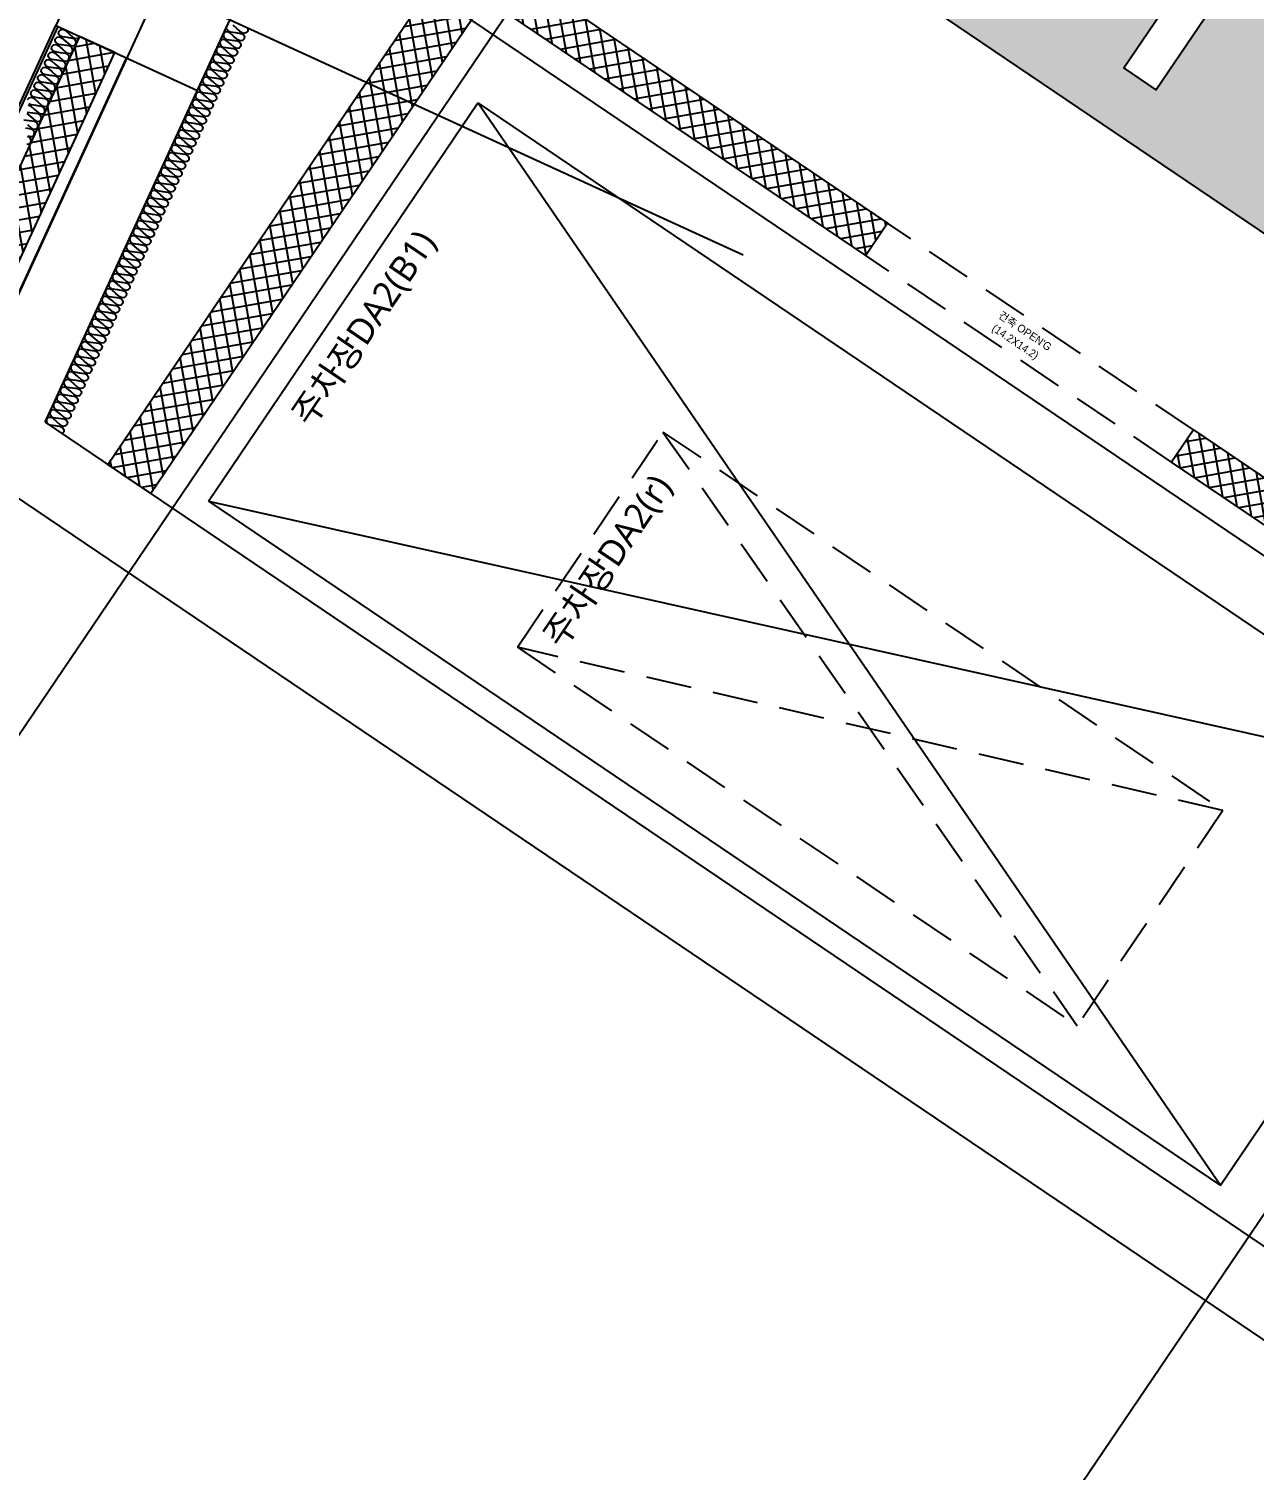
# Model space of a CAD drawing. Header units: millimetres. Extents: x -21000 to 567700, y 435000 to 850800.
# Drawn here: x 42436 to 47150, y 691645 to 697192 of the extents above; entities that cross this region are included whole.
import ezdxf
from ezdxf.xclip import XClip

# ---------------------------------------------------------------- set-up
doc = ezdxf.new("R2010")
doc.units = ezdxf.units.MM
doc.header["$LTSCALE"] = 700
doc.header["$XCLIPFRAME"] = 2
for name, pattern in [('AB_Pbase$0$AB_Pbase$0$CEN', [62, 60, -1, 0, -1]), ('AB_Pbase$0$HIDDEN1', [0.375, 0.25, -0.125]), ('AB_Pbase$0$주차장기둥$0$CEN', [62, 60, -1, 0, -1])]:
    doc.linetypes.add(name, pattern=pattern)
doc.layers.get('0').update_dxf_attribs({"color": 2})
for name, color, linetype in [('AB_Pbase$0$AB_Pbase$0$CEN', 1, 'AB_Pbase$0$AB_Pbase$0$CEN'), ('AB_Pbase$0$AB_Pbase$0$FIN', 6, 'Continuous'), ('AB_Pbase$0$da-open con', 1, 'Continuous'), ('AB_Pbase$0$da-open hid', 8, 'AB_Pbase$0$HIDDEN1'), ('AB_Pbase$0$HAT', 8, 'Continuous'), ('AB_Pbase$0$INS', 8, 'Continuous'), ('AB_Pbase$0$WAL', 3, 'Continuous'), ('AB_Pbase$0$건축open', 4, 'AB_Pbase$0$HIDDEN1'), ('AB_Pbase$0$주차-sol', 254, 'Continuous'), ('AB_Pbase$0$주차-여행', 221, 'Continuous'), ('AB_Pbase$0$주차-확장', 7, 'Continuous'), ('AB_Pbase$0$주차장기둥$0$CEN_P', 244, 'AB_Pbase$0$주차장기둥$0$CEN')]:
    doc.layers.add(name, color=color, linetype=linetype)
for name, color, linetype, plot in [('AB_Pbase$0$AB_Pbase_지붕층_구조도void$0$DEF_TEXT', 221, 'Continuous', False), ('AB_Pbase$0$AB_Pbase_지하1층_구조도void$0$DEF_TEXT', 221, 'Continuous', False), ('AB_Pbase$0$Defponts', 161, 'Continuous', False)]:
    doc.layers.add(name, color=color, linetype=linetype, plot=plot)
doc.styles.add('AB_Pbase$0$AB_Pbase_지붕층_구조도void$0$맑은 고딕', font='malgun.ttf')
doc.styles.add('AB_Pbase$0$AB_Pbase_지하1층_구조도void$0$맑은 고딕', font='malgun.ttf')
doc.styles.add('AB_Pbase$0$돋움', font='')
doc.styles.get('AB_Pbase$0$돋움').set_extended_font_data('Dotum')

# ---------------------------------------------------------------- blocks, each defined once
blk = doc.blocks.new('AB_Pbase$0$팬룸 OPEN (14.2X14.2)')
at = {"layer": 'AB_Pbase$0$WAL'}
for p, q in [((418, 573.9), (539.3, 485.6)), ((-418, -573.9), (-296.8, -662.2))]:
    blk.add_line(p, q, dxfattribs=at)
at = {"layer": 'AB_Pbase$0$건축open'}
for p, q in [((418, 573.9), (-418, -573.9)), ((539.3, 485.6), (-296.8, -662.2))]:
    blk.add_line(p, q, dxfattribs=at)
at = {"layer": 'AB_Pbase$0$Defponts', "style": 'AB_Pbase$0$돋움'}
blk.add_text("건축 OPEN'G", height=30, rotation=53.9292, dxfattribs=at).set_placement((-41.9, -164))
at = {"layer": 'AB_Pbase$0$Defponts', "color": 6, "style": 'AB_Pbase$0$돋움'}
blk.add_text('(14.2X14.2)', height=30, rotation=53.9292, dxfattribs=at).set_placement((7, -190.4))
blk = doc.blocks.new('AB_Pbase$0$AB_Pbase_지하1층_골조')
for p, q in [((42499.5, 695677.8), (65808.8, 679913.3)), ((42372.7, 695401.4), (65889.2, 679496.7))]:
    blk.add_line(p, q)
for points in [[(42499.5, 695677.8), (50967.4, 714132.1)], [(40226.8, 691444.2), (42812.5, 697079.3)]]:
    blk.add_lwpolyline(points)
blk.add_lwpolyline([(43085.2, 696954.2), (43335.4, 697499.5), (42790.1, 697749.8), (42539.8, 697204.4)], close=True)
blk = doc.blocks.new('AB_Pbase$0$주차장기둥$0$cen 1bl 지하')
at = {"layer": 'AB_Pbase$0$주차장기둥$0$CEN_P', "color": 5}
for p, q in [((10740.5, -9208.6), (21290, 109667.6)), ((15720.9, -9650.6), (26270.4, 109225.7)), ((-8742.4, 12025.9), (54343.3, 6427.5))]:
    blk.add_line(p, q, dxfattribs=at)
blk = doc.blocks.new('AB_Pbase$0$주차장기둥')
at = {"rotation": 1.99999810188403}
blk.add_blockref('AB_Pbase$0$주차장기둥$0$cen 1bl 지하', (-253925.8, 27513.9), dxfattribs=at)
blk = doc.blocks.new('AB_Pbase$0$AB_Pbase_지붕층_구조도void')
for p, q in [((-5065.5, -42239.7), (-4505.3, -41411.4)), ((-4505.3, -41411.4), (-2351.6, -42868)), ((-4505.3, -41411.4), (-2911.8, -43696.3)), ((-5065.5, -42239.7), (-2911.8, -43696.3)), ((-2351.6, -42868), (-5065.5, -42239.7)), ((-2351.6, -42868), (-2911.8, -43696.3))]:
    blk.add_line(p, q)
at = {"layer": 'AB_Pbase$0$AB_Pbase_지붕층_구조도void$0$DEF_TEXT', "style": 'AB_Pbase$0$AB_Pbase_지붕층_구조도void$0$맑은 고딕'}
blk.add_text('주차장DA2(r)', height=100, rotation=55.9286, dxfattribs=at).set_placement((-4892.7, -42250.4))
blk = doc.blocks.new('AB_Pbase$0$AB_Pbase_지하1층_구조도void', base_point=(49381.2, 737051.4))
for p, q in [((43126.8, 695374.3), (44163.2, 696906.7)), ((44163.2, 696906.7), (48056.4, 694273.6)), ((47020, 692741.2), (44163.2, 696906.7)), ((43126.8, 695374.3), (47020, 692741.2)), ((43126.8, 695374.3), (48056.4, 694273.6)), ((48056.4, 694273.6), (47020, 692741.2))]:
    blk.add_line(p, q)
at = {"layer": 'AB_Pbase$0$AB_Pbase_지하1층_구조도void$0$DEF_TEXT', "style": 'AB_Pbase$0$AB_Pbase_지하1층_구조도void$0$맑은 고딕'}
blk.add_text('주차장DA2(B1)', height=100, rotation=55.9286, dxfattribs=at).set_placement((43521.7, 695653.8))
blk = doc.blocks.new('AB_Pbase$0$AB_Pbase-C1BCB056C')
at = {"layer": 'AB_Pbase$0$주차-여행'}
h = blk.add_hatch(color=170, dxfattribs=at)
h.dxf.hatch_style = 1
edge = h.paths.add_edge_path()
edge.add_line((105, 5), (1405, 5))
edge.add_arc((1405, 105), 100, 270, 360)
edge.add_line((1505, 105), (1505, 1405))
edge.add_arc((1405, 1405), 100, 0, 90)
edge.add_line((1405, 1505), (105, 1505))
edge.add_arc((105, 1405), 100, 90, 180)
edge.add_line((5, 1405), (5, 105))
edge.add_arc((105, 105), 100, 180, 270)
h = blk.add_hatch(color=255, dxfattribs=at)
h.dxf.hatch_style = 1
h.paths.add_polyline_path([(465, 1094), (465, 1180, 0.714286), (325, 1180), (325, 1094, 0.219224), (185, 965), (355, 965), (355, 875), (435, 875), (435, 965), (605, 965, 0.219224)])
h.paths.add_polyline_path([(445, 1295, 1), (345, 1295, 1)])
h.paths.add_polyline_path([(905.1, 1187.2), (905.1, 887.2, 1), (925.1, 887.2), (925.1, 1187.2, -1), (970.1, 1187.2), (970.1, 1167.2, 1), (990.1, 1167.2), (990.1, 1187.2, 1)])
h.paths.add_polyline_path([(1322.6, 1300.9, 1), (1232.6, 1300.9, 1)])
h.paths.add_polyline_path([(1325.6, 1192.9, 0.878579), (1251.9, 1222.4), (1177.5, 1089.5), (1093.8, 1086, 0.258599), (1085.6, 1080.9), (994.4, 920.3, 0.979199), (1040.8, 892.7), (1120.3, 1020), (1257.8, 1020, 0.342105), (1286.8, 1042.5)])
h.paths.add_polyline_path([(1288, 1000), (1138, 1000, 1), (1138, 975), (1288, 975, 1)], flags=17)
h.paths.add_polyline_path([(437, 598.2, 1), (527, 598.2, 1)])
h.paths.add_polyline_path([(528.2, 485.9, 0.88788), (453, 517.1), (433.5, 482.4, 0.415611), (332.4, 465.6), (258.8, 342.8, 0.192889), (257.6, 335.5, 0.480795), (267.3, 323.3), (284.9, 323.3), (284.9, 186.2, 1), (339.9, 186.2), (339.9, 323.3), (459.6, 323.3, 0.335846), (488.5, 345.2)])
h.paths.add_polyline_path([(516.3, 296.8), (366.3, 296.8, 1), (366.3, 271.8), (516.3, 271.8, 1)], flags=17)
h.paths.add_polyline_path([(1053.5, 528.8, 1), (1002.1, 528.8, 1)])
h.paths.add_polyline_path([(1070.5, 479.7, 1.194973), (1032.4, 437.3)])
h.paths.add_polyline_path([(1195.9, 466.3, 0.70337), (1123.2, 515.9), (1026.9, 408.8, 1), (1064.1, 375.4), (1111.2, 427.7, -1), (1122.3, 417.7), (1062.6, 351.2, 0.482877), (1063.9, 343.5), (1072.6, 338.7, -0.332101), (1075.1, 333.2), (1040.3, 174.1), (1230.7, 174.1), (1185.4, 381.3, -0.096684), (1184.9, 402.4)])
h.paths.add_polyline_path([(1193.6, 582.2, 1), (1103.6, 582.2, 1)])
at = {"layer": 'AB_Pbase$0$주차-여행', "color": 255}
for p, q in [((1177.5, 1089.5), (1251.9, 1222.4)), ((325, 1180), (325, 1094)), ((465, 1180), (465, 1094)), ((905.1, 887.2), (905.1, 1187.2)), ((925.1, 887.2), (925.1, 1187.2)), ((970.1, 1167.2), (970.1, 1187.2)), ((990.1, 1167.2), (990.1, 1187.2)), ((1286.8, 1042.5), (1325.6, 1192.9)), ((994.4, 920.3), (1085.6, 1080.9)), ((1093.8, 1086), (1177.5, 1089.5)), ((1040.8, 892.7), (1120.3, 1020)), ((1120.3, 1020), (1257.8, 1020)), ((1138, 1000), (1288, 1000)), ((355, 965), (185, 965)), ((355, 965), (355, 875)), ((605, 965), (435, 965)), ((435, 965), (435, 875)), ((1138, 975), (1288, 975)), ((435, 875), (355, 875)), ((433.5, 482.4), (453, 517.1)), ((1123.2, 515.9), (1026.9, 408.8)), ((258.8, 342.8), (332.4, 465.6)), ((528.2, 485.9), (488.5, 345.2)), ((1070.5, 479.7), (1032.4, 437.3)), ((1184.9, 402.4), (1195.9, 466.3)), ((1122.3, 417.7), (1062.6, 351.2)), ((1111.2, 427.7), (1064.1, 375.4)), ((257.3, 333.3), (257.3, 337.7)), ((1075.1, 333.2), (1040.3, 174.1)), ((1072.6, 338.7), (1063.9, 343.5)), ((1185.4, 381.3), (1230.7, 174.1)), ((267.3, 323.3), (284.9, 323.3)), ((284.9, 323.3), (284.9, 186.2)), ((339.9, 323.3), (459.6, 323.3)), ((339.9, 323.3), (339.9, 186.2)), ((366.3, 296.8), (516.3, 296.8)), ((366.3, 271.8), (516.3, 271.8)), ((1230.7, 174.1), (1040.3, 174.1))]:
    blk.add_line(p, q, dxfattribs=at)
at = {"layer": 'AB_Pbase$0$주차-여행', "color": 255, "const_width": 10}
for points in [[(105, 5), (1405, 5, 0.414214), (1505, 105), (1505, 1405, 0.414214), (1405, 1505), (105, 1505, 0.414214), (5, 1405), (5, 105, 0.414214)], [(145, 805), (645, 805, 0.414214), (695, 855), (695, 1355, 0.414214), (645, 1405), (145, 1405, 0.414214), (95, 1355), (95, 855, 0.414214)], [(865, 805), (1365, 805, 0.414214), (1415, 855), (1415, 1355, 0.414214), (1365, 1405), (865, 1405, 0.414214), (815, 1355), (815, 855, 0.414214)], [(145, 105), (645, 105, 0.414214), (695, 155), (695, 655, 0.414214), (645, 705), (145, 705, 0.414214), (95, 655), (95, 155, 0.414214)], [(865, 105), (1365, 105, 0.414214), (1415, 155), (1415, 655, 0.414214), (1365, 705), (865, 705, 0.414214), (815, 655), (815, 155, 0.414214)]]:
    blk.add_lwpolyline(points, format="xyb", close=True, dxfattribs=at)
at = {"layer": 'AB_Pbase$0$주차-여행', "color": 255}
for centre, radius in [((395, 1295), 50), ((1277.6, 1300.9), 45), ((482, 598.2), 45), ((1148.6, 582.2), 45), ((1027.8, 528.8), 25.7)]:
    blk.add_circle(centre, radius, dxfattribs=at)
for centre, radius, start, end in [((395, 1156), 74, 18.9246, 161.0754), ((947.6, 1187.2), 42.5, 0, 180), ((1286.8, 1202.8), 40, 345.5444, 150.7519), ((947.6, 1187.2), 22.5, 0, 180), ((980.1, 1167.2), 10, 180, 0), ((395, 877.5), 227.5, 107.9202, 157.3801), ((395, 877.5), 227.5, 22.6199, 72.0798), ((1094.3, 1076), 10, 92.4323, 150.4282), ((1138, 987.5), 12.5, 90, 270), ((1257.8, 1050), 30, 270, 345.5444), ((1288, 987.5), 12.5, 270, 90), ((1017.9, 907), 27, 150.4282, 328.0196), ((915.1, 887.2), 10, 180, 0), ((488.7, 497), 41, 344.2578, 150.6627), ((1150.7, 478.1), 46.8, 345.409, 125.8947), ((391.3, 423.7), 72.3, 54.3449, 144.618), ((1047.6, 461.9), 29, 37.898, 238.2024), ((1045.5, 392.1), 25, 138.0502, 318.0502), ((1116.7, 422.7), 7.5, 318.0502, 138.0502), ((1239.1, 393), 55, 170.2464, 192.336), ((267.3, 337.7), 10, 149.0416, 180), ((267.3, 333.3), 10, 180, 270), ((459.6, 353.3), 30, 270, 344.2578), ((1066.3, 347.9), 5, 138.0502, 241.1496), ((1070.2, 334.3), 5, 347.664, 61.1496), ((366.3, 284.3), 12.5, 90, 270), ((516.3, 284.3), 12.5, 270, 90), ((312.4, 186.2), 27.5, 180, 0)]:
    blk.add_arc(centre, radius, start, end, dxfattribs=at)
blk = doc.blocks.new('AB_Pbase$0$AB_Pbase-여행주차_')
at = {"layer": 'AB_Pbase$0$주차-sol'}
h = blk.add_hatch(color=252, dxfattribs=at)
h.paths.add_polyline_path([(54378012.4, -70102333.7), (54378012.4, -70097233.7), (54375512.4, -70097233.7), (54375512.4, -70102333.7)])
h.paths.add_polyline_path([(54377037.4, -70098358.7), (54377037.4, -70098508.7), (54377787.4, -70098508.7), (54377787.4, -70098358.7)], flags=16)
h.paths.add_polyline_path([(54376487.4, -70098358.7), (54376487.4, -70098508.7), (54375737.4, -70098508.7), (54375737.4, -70098358.7)], flags=16)
at = {"layer": 'AB_Pbase$0$주차-여행', "const_width": 50}
blk.add_lwpolyline([(54378012.4, -70102333.7), (54378012.4, -70097233.7), (54375512.4, -70097233.7), (54375512.4, -70102333.7)], close=True, dxfattribs=at)
at = {"layer": 'AB_Pbase$0$주차-여행', "color": 5, "ltscale": 600}
for points in [[(54376487.4, -70098358.7), (54376487.4, -70098508.7), (54375737.4, -70098508.7), (54375737.4, -70098358.7)], [(54377037.4, -70098358.7), (54377037.4, -70098508.7), (54377787.4, -70098508.7), (54377787.4, -70098358.7)]]:
    blk.add_lwpolyline(points, close=True, dxfattribs=at)
at = {"layer": 'AB_Pbase$0$주차-여행', "xscale": 1.000000000002362, "yscale": 1.000000000002362, "zscale": 1.000000000002362}
blk.add_blockref('AB_Pbase$0$AB_Pbase-C1BCB056C', (54376007.4, -70101138.7), dxfattribs=at)
blk = doc.blocks.new('AB_Pbase$0$주차확장')
at = {"layer": 'AB_Pbase$0$주차-sol'}
h = blk.add_hatch(color=252, dxfattribs=at)
h.paths.add_polyline_path([(1525, -3825), (2275, -3825), (2275, -3975), (1525, -3975)], flags=16)
edge = h.paths.add_edge_path()
edge.add_line((0, -5100), (2500, -5100))
edge.add_line((2500, -5100), (2500, 0))
edge.add_line((2500, 0), (0, 0))
edge.add_line((0, 0), (0, -5100))
h.paths.add_polyline_path([(225, -3975), (225, -3825), (975, -3825), (975, -3975)])
at = {"layer": 'AB_Pbase$0$주차-확장'}
blk.add_lwpolyline([(0, 0), (0, -5100), (2500, -5100), (2500, 0)], close=True, dxfattribs=at)
at = {"layer": 'AB_Pbase$0$주차-확장', "ltscale": 600}
for points in [[(975, -3975), (975, -3825), (225, -3825), (225, -3975)], [(1525, -3975), (1525, -3825), (2275, -3825), (2275, -3975)]]:
    blk.add_lwpolyline(points, close=True, dxfattribs=at)
blk = doc.blocks.new('AB_Pbase$0$pppaaa_1_1')
at = {"layer": 'AB_Pbase$0$주차-여행', "rotation": 55.92862970561769}
blk.add_blockref('AB_Pbase$0$AB_Pbase-여행주차_', (-88479907.1, -5071642.7), dxfattribs=at)
at = {"layer": 'AB_Pbase$0$주차-확장', "extrusion": (0, 0, -1), "xscale": -1, "zscale": -1, "rotation": 124.071370294771}
blk.add_blockref('AB_Pbase$0$주차확장', (-51216.1, 696698.6), dxfattribs=at)
blk = doc.blocks.new('AB_Pbase')
at = {"layer": 'AB_Pbase$0$HAT'}
h = blk.add_hatch(dxfattribs=at)
h.set_pattern_fill('NET', color=256, scale=15, angle=100)
h.paths.add_polyline_path([(36540.9, 707988.9), (36677.2, 707926.4), (39221.2, 713470.6), (39084.9, 713533.1)], flags=17)
h.paths.add_polyline_path([(36427, 707381), (36290.6, 707443.6), (33746.7, 701899.4), (33883, 701836.8)], flags=17)
edge = h.paths.add_edge_path()
edge.add_line((44631.6, 725621.3), (44767.9, 725558.7))
edge.add_line((44767.9, 725558.7), (42265.6, 720105.4))
edge.add_line((42265.6, 720105.4), (42129.3, 720168))
edge.add_line((42129.3, 720168), (44631.6, 725621.3))
edge.add_line((41879.1, 719622.6), (39335.1, 714078.4))
edge.add_line((39335.1, 714078.4), (39471.4, 714015.9))
edge.add_line((39471.4, 714015.9), (42015.4, 719560.1))
edge.add_line((33632.8, 701291.5), (31047.1, 695656.4))
edge.add_line((31047.1, 695656.4), (33496.4, 701354.1))
edge.add_line((33496.4, 701354.1), (30910.7, 695719))
h = blk.add_hatch(dxfattribs=at)
h.set_pattern_fill('NET', color=256, scale=15, angle=100)
h.paths.add_polyline_path([(45655.7, 696319.9), (45739.7, 696444.1), (44277.7, 697432.9), (48423.4, 703562.6), (48257.7, 703674.7), (42739.5, 695515.5), (42905.1, 695403.5), (44193.7, 697308.7)])
h.paths.add_polyline_path([(46916, 695648.6), (46831.9, 695524.3), (48128.3, 694647.6), (48212.3, 694771.8)])
h = blk.add_hatch(dxfattribs=at)
h.set_pattern_fill('NET', color=256, scale=15, angle=100)
h.paths.add_polyline_path([(42767.1, 697100.2), (42630.7, 697162.7), (40045, 691527.7), (40181.4, 691465.1)])
at = {"layer": 'AB_Pbase$0$AB_Pbase$0$CEN'}
for p, q in [((51844, 716762.1), (39664.5, 690218.7)), ((31365.9, 702661.7), (45183.4, 696321.5))]:
    blk.add_line(p, q, dxfattribs=at)
at = {"layer": 'AB_Pbase$0$AB_Pbase$0$FIN'}
for points in [[(46517.9, 729156.7), (31166.4, 695700.7), (40000.8, 691647), (42548.9, 697200.3)], [(46527, 729152.6), (31179.7, 695705.6), (39995.9, 691660.2), (42539.8, 697204.4)]]:
    blk.add_lwpolyline(points, dxfattribs=at)
at = {"layer": 'AB_Pbase$0$INS'}
for points in [[(43278.8, 697191.9), (43278, 697182.6), (43271.4, 697175.9), (43261.8, 697174.2), (43253.8, 697177.9), (43238.1, 697191.7), (43222.5, 697205.5)], [(43197.8, 697192.1), (43202.8, 697183.7), (43210.8, 697180), (43231.5, 697177.1), (43252.1, 697174.2), (43260.1, 697170.6), (43265.4, 697162.9), (43264.6, 697153.5), (43258.1, 697146.9), (43248.5, 697145.1), (43240.5, 697148.8), (43224.8, 697162.6), (43209.1, 697176.4), (43201.1, 697180), (43191.8, 697179), (43185.3, 697172.3), (43184.5, 697163), (43189.4, 697154.6), (43197.4, 697150.9), (43218.1, 697148), (43238.8, 697145.1), (43246.8, 697141.5), (43252.1, 697133.8), (43251.3, 697124.4), (43244.7, 697117.8), (43235.1, 697116), (43227.1, 697119.7), (43211.4, 697133.5), (43195.8, 697147.3), (43187.8, 697151), (43178.5, 697149.9), (43171.9, 697143.3), (43171.2, 697133.9), (43176.1, 697125.5), (43184.1, 697121.8), (43204.8, 697118.9), (43225.4, 697116.1), (43233.4, 697112.4), (43238.7, 697104.7), (43238, 697095.4), (43231.4, 697088.7), (43221.8, 697086.9), (43213.8, 697090.6), (43198.1, 697104.4), (43182.4, 697118.2), (43174.4, 697121.9), (43165.1, 697120.8), (43158.6, 697114.2), (43157.8, 697104.8), (43162.7, 697096.4), (43170.7, 697092.8), (43191.4, 697089.9), (43212.1, 697087), (43220.1, 697083.3), (43225.4, 697075.6), (43224.6, 697066.3), (43218, 697059.6), (43208.4, 697057.9), (43200.4, 697061.5), (43184.7, 697075.3), (43169.1, 697089.1), (43161.1, 697092.8), (43151.8, 697091.8), (43145.2, 697085.1), (43144.5, 697075.8), (43149.4, 697067.3), (43157.4, 697063.7), (43178.1, 697060.8), (43198.8, 697057.9), (43206.8, 697054.2), (43212, 697046.5), (43211.3, 697037.2), (43204.7, 697030.5), (43195.1, 697028.8), (43187.1, 697032.4), (43171.4, 697046.2), (43155.7, 697060), (43147.7, 697063.7), (43138.5, 697062.7), (43131.9, 697056), (43131.1, 697046.7), (43136.1, 697038.3), (43144.1, 697034.6), (43164.7, 697031.7), (43185.4, 697028.8), (43193.4, 697025.1), (43198.7, 697017.4), (43197.9, 697008.1), (43191.3, 697001.4), (43181.7, 696999.7), (43173.7, 697003.4), (43158.1, 697017.2), (43142.4, 697030.9), (43134.4, 697034.6), (43125.1, 697033.6), (43118.5, 697026.9), (43117.8, 697017.6), (43122.7, 697009.2), (43130.7, 697005.5), (43151.4, 697002.6), (43172.1, 696999.7), (43180.1, 696996.1), (43185.3, 696988.4), (43184.6, 696979), (43178, 696972.4), (43168.4, 696970.6), (43160.4, 696974.3), (43144.7, 696988.1), (43129, 697001.9), (43121, 697005.5), (43111.8, 697004.5), (43105.2, 696997.8), (43104.4, 696988.5), (43109.4, 696980.1), (43117.4, 696976.4), (43138, 696973.5), (43158.7, 696970.6), (43166.7, 696967), (43172, 696959.3), (43171.2, 696949.9), (43164.6, 696943.3), (43155, 696941.5), (43147, 696945.2), (43131.4, 696959), (43115.7, 696972.8), (43107.7, 696976.4), (43098.4, 696975.4), (43091.8, 696968.8), (43091.1, 696959.4), (43096, 696951), (43104, 696947.3), (43124.7, 696944.4), (43145.4, 696941.6), (43153.4, 696937.9), (43158.6, 696930.2), (43157.9, 696920.9), (43151.3, 696914.2), (43141.7, 696912.4), (43133.7, 696916.1), (43118, 696929.9), (43102.3, 696943.7), (43094.3, 696947.4), (43085.1, 696946.3), (43078.5, 696939.7), (43077.7, 696930.3), (43082.7, 696921.9), (43090.7, 696918.2), (43111.3, 696915.4), (43132, 696912.5), (43140, 696908.8), (43145.3, 696901.1), (43144.5, 696891.8), (43138, 696885.1), (43128.3, 696883.4), (43120.4, 696887), (43104.7, 696900.8), (43089, 696914.6), (43081, 696918.3), (43071.7, 696917.3), (43065.2, 696910.6), (43064.4, 696901.3), (43069.3, 696892.8), (43077.3, 696889.2), (43098, 696886.3), (43118.7, 696883.4), (43126.7, 696879.7), (43132, 696872), (43131.2, 696862.7), (43124.6, 696856), (43115, 696854.3), (43107, 696857.9), (43091.3, 696871.7), (43075.7, 696885.5), (43067.7, 696889.2), (43058.4, 696888.2), (43051.8, 696881.5), (43051, 696872.2), (43056, 696863.7), (43064, 696860.1), (43084.7, 696857.2), (43105.3, 696854.3), (43113.3, 696850.6), (43118.6, 696842.9), (43117.8, 696833.6), (43111.3, 696826.9), (43101.7, 696825.2), (43093.7, 696828.9), (43078, 696842.6), (43062.3, 696856.4), (43054.3, 696860.1), (43045, 696859.1), (43038.5, 696852.4), (43037.7, 696843.1), (43042.6, 696834.7), (43050.6, 696831), (43071.3, 696828.1), (43092, 696825.2), (43100, 696821.5), (43105.3, 696813.8), (43104.5, 696804.5), (43097.9, 696797.9), (43088.3, 696796.1), (43080.3, 696799.8), (43064.6, 696813.6), (43049, 696827.4), (43041, 696831), (43031.7, 696830), (43025.1, 696823.3), (43024.4, 696814), (43029.3, 696805.6), (43037.3, 696801.9), (43058, 696799), (43078.6, 696796.1), (43086.6, 696792.5), (43091.9, 696784.8), (43091.2, 696775.4), (43084.6, 696768.8), (43075, 696767), (43067, 696770.7), (43051.3, 696784.5), (43035.6, 696798.3), (43027.6, 696801.9), (43018.3, 696800.9), (43011.8, 696794.3), (43011, 696784.9), (43015.9, 696776.5), (43023.9, 696772.8), (43044.6, 696769.9), (43065.3, 696767), (43073.3, 696763.4), (43078.6, 696755.7), (43077.8, 696746.3), (43071.2, 696739.7), (43061.6, 696737.9), (43053.6, 696741.6), (43037.9, 696755.4), (43022.3, 696769.2), (43014.3, 696772.9), (43005, 696771.8), (42998.4, 696765.2), (42997.7, 696755.8), (43002.6, 696747.4), (43010.6, 696743.7), (43031.3, 696740.9), (43052, 696738), (43060, 696734.3), (43065.2, 696726.6), (43064.5, 696717.3), (43057.9, 696710.6), (43048.3, 696708.8), (43040.3, 696712.5), (43024.6, 696726.3), (43008.9, 696740.1), (43000.9, 696743.8), (42991.7, 696742.7), (42985.1, 696736.1), (42984.3, 696726.8), (42989.3, 696718.3), (42997.3, 696714.7), (43017.9, 696711.8), (43038.6, 696708.9), (43046.6, 696705.2), (43051.9, 696697.5), (43051.1, 696688.2), (43044.5, 696681.5), (43034.9, 696679.8), (43026.9, 696683.4), (43011.3, 696697.2), (42995.6, 696711), (42987.6, 696714.7), (42978.3, 696713.7), (42971.7, 696707), (42971, 696697.7), (42975.9, 696689.2), (42983.9, 696685.6), (43004.6, 696682.7), (43025.3, 696679.8), (43033.3, 696676.1), (43038.5, 696668.4), (43037.8, 696659.1), (43031.2, 696652.4), (43021.6, 696650.7), (43013.6, 696654.3), (42997.9, 696668.1), (42982.2, 696681.9), (42974.2, 696685.6), (42965, 696684.6), (42958.4, 696677.9), (42957.6, 696668.6), (42962.6, 696660.2), (42970.6, 696656.5), (42991.2, 696653.6), (43011.9, 696650.7), (43019.9, 696647), (43025.2, 696639.3), (43024.4, 696630), (43017.8, 696623.3), (43008.2, 696621.6), (43000.2, 696625.3), (42984.6, 696639.1), (42968.9, 696652.9), (42960.9, 696656.5), (42951.6, 696655.5), (42945, 696648.8), (42944.3, 696639.5), (42949.2, 696631.1), (42957.2, 696627.4), (42977.9, 696624.5), (42998.6, 696621.6), (43006.6, 696618), (43011.8, 696610.3), (43011.1, 696600.9), (43004.5, 696594.3), (42994.9, 696592.5), (42986.9, 696596.2), (42971.2, 696610), (42955.5, 696623.8), (42947.5, 696627.4), (42938.3, 696626.4), (42931.7, 696619.7), (42930.9, 696610.4), (42935.9, 696602), (42943.9, 696598.3), (42964.5, 696595.4), (42985.2, 696592.5), (42993.2, 696588.9), (42998.5, 696581.2), (42997.7, 696571.8), (42991.2, 696565.2), (42981.5, 696563.4), (42973.6, 696567.1), (42957.9, 696580.9), (42942.2, 696594.7), (42934.2, 696598.4), (42924.9, 696597.3), (42918.4, 696590.7), (42917.6, 696581.3), (42922.5, 696572.9), (42930.5, 696569.2), (42951.2, 696566.3), (42971.9, 696563.5), (42979.9, 696559.8), (42985.2, 696552.1), (42984.4, 696542.8), (42977.8, 696536.1), (42968.2, 696534.3), (42960.2, 696538), (42944.5, 696551.8), (42928.9, 696565.6), (42920.9, 696569.3), (42911.6, 696568.2), (42905, 696561.6), (42904.2, 696552.2), (42909.2, 696543.8), (42917.2, 696540.1), (42937.9, 696537.3), (42958.5, 696534.4), (42966.5, 696530.7), (42971.8, 696523), (42971, 696513.7), (42964.5, 696507), (42954.9, 696505.3), (42946.9, 696508.9), (42931.2, 696522.7), (42915.5, 696536.5), (42907.5, 696540.2), (42898.2, 696539.2), (42891.7, 696532.5), (42890.9, 696523.2), (42895.8, 696514.7), (42903.8, 696511.1), (42924.5, 696508.2), (42945.2, 696505.3), (42953.2, 696501.6), (42958.5, 696493.9), (42957.7, 696484.6), (42951.1, 696477.9), (42941.5, 696476.2), (42933.5, 696479.8), (42917.8, 696493.6), (42902.2, 696507.4), (42894.2, 696511.1), (42884.9, 696510.1), (42878.3, 696503.4), (42877.6, 696494.1), (42882.5, 696485.7), (42890.5, 696482), (42911.2, 696479.1), (42931.8, 696476.2), (42939.8, 696472.5), (42945.1, 696464.8), (42944.4, 696455.5), (42937.8, 696448.8), (42928.2, 696447.1), (42920.2, 696450.8), (42904.5, 696464.6), (42888.8, 696478.3), (42880.8, 696482), (42871.5, 696481), (42865, 696474.3), (42864.2, 696465), (42869.1, 696456.6), (42877.1, 696452.9), (42897.8, 696450), (42918.5, 696447.1), (42926.5, 696443.5), (42931.8, 696435.8), (42931, 696426.4), (42924.4, 696419.8), (42914.8, 696418), (42906.8, 696421.7), (42891.1, 696435.5), (42875.5, 696449.3), (42867.5, 696452.9), (42858.2, 696451.9), (42851.6, 696445.2), (42850.9, 696435.9), (42855.8, 696427.5), (42863.8, 696423.8), (42884.5, 696420.9), (42905.2, 696418), (42913.2, 696414.4), (42918.4, 696406.7), (42917.7, 696397.3), (42911.1, 696390.7), (42901.5, 696388.9), (42893.5, 696392.6), (42877.8, 696406.4), (42862.1, 696420.2), (42854.1, 696423.8), (42844.9, 696422.8), (42838.3, 696416.2), (42837.5, 696406.8), (42842.5, 696398.4), (42850.4, 696394.7), (42871.1, 696391.8), (42891.8, 696389), (42899.8, 696385.3), (42905.1, 696377.6), (42904.3, 696368.3), (42897.7, 696361.6), (42888.1, 696359.8), (42880.1, 696363.5), (42864.5, 696377.3), (42848.8, 696391.1), (42840.8, 696394.8), (42831.5, 696393.7), (42824.9, 696387.1), (42824.2, 696377.7), (42829.1, 696369.3), (42837.1, 696365.6), (42857.8, 696362.8), (42878.5, 696359.9), (42886.5, 696356.2), (42891.7, 696348.5), (42891, 696339.2), (42884.4, 696332.5), (42874.8, 696330.7), (42866.8, 696334.4), (42851.1, 696348.2), (42835.4, 696362), (42827.4, 696365.7), (42818.2, 696364.7), (42811.6, 696358), (42810.8, 696348.7), (42815.8, 696340.2), (42823.8, 696336.6), (42844.4, 696333.7), (42865.1, 696330.8), (42873.1, 696327.1), (42878.4, 696319.4), (42877.6, 696310.1), (42871, 696303.4), (42861.4, 696301.7), (42853.4, 696305.3), (42837.8, 696319.1), (42822.1, 696332.9), (42814.1, 696336.6), (42804.8, 696335.6), (42798.2, 696328.9), (42797.5, 696319.6), (42802.4, 696311.1), (42810.4, 696307.5), (42831.1, 696304.6), (42851.8, 696301.7), (42859.8, 696298), (42865, 696290.3), (42864.3, 696281), (42857.7, 696274.3), (42848.1, 696272.6), (42840.1, 696276.3), (42824.4, 696290), (42808.7, 696303.8), (42800.7, 696307.5), (42791.5, 696306.5), (42784.9, 696299.8), (42784.1, 696290.5), (42789.1, 696282.1), (42797.1, 696278.4), (42817.7, 696275.5), (42838.4, 696272.6), (42846.4, 696268.9), (42851.7, 696261.2), (42850.9, 696251.9), (42844.4, 696245.2), (42834.7, 696243.5), (42826.8, 696247.2), (42811.1, 696261), (42795.4, 696274.8), (42787.4, 696278.4), (42778.1, 696277.4), (42771.5, 696270.7), (42770.8, 696261.4), (42775.7, 696253), (42783.7, 696249.3), (42804.4, 696246.4), (42825.1, 696243.5), (42833.1, 696239.9), (42838.3, 696232.2), (42837.6, 696222.8), (42831, 696216.2), (42821.4, 696214.4), (42813.4, 696218.1), (42797.7, 696231.9), (42782.1, 696245.7), (42774.1, 696249.3), (42764.8, 696248.3), (42758.2, 696241.7), (42757.4, 696232.3), (42762.4, 696223.9), (42770.4, 696220.2), (42791.1, 696217.3), (42811.7, 696214.4), (42819.7, 696210.8), (42825, 696203.1), (42824.2, 696193.7), (42817.7, 696187.1), (42808.1, 696185.3), (42800.1, 696189), (42784.4, 696202.8), (42768.7, 696216.6), (42760.7, 696220.3), (42751.4, 696219.2), (42744.9, 696212.6), (42744.1, 696203.2), (42749, 696194.8), (42757, 696191.1), (42777.7, 696188.2), (42798.4, 696185.4), (42806.4, 696181.7), (42811.7, 696174), (42810.9, 696164.7), (42804.3, 696158), (42794.7, 696156.2), (42786.7, 696159.9), (42771, 696173.7), (42755.4, 696187.5), (42747.4, 696191.2), (42738.1, 696190.1), (42731.5, 696183.5), (42730.8, 696174.1), (42735.7, 696165.7), (42743.7, 696162.1), (42764.4, 696159.2), (42785, 696156.3), (42793, 696152.6), (42798.3, 696144.9), (42797.6, 696135.6), (42791, 696128.9), (42781.4, 696127.2), (42773.4, 696130.8), (42757.7, 696144.6), (42742, 696158.4), (42734, 696162.1), (42724.7, 696161.1), (42718.2, 696154.4), (42717.4, 696145.1), (42722.3, 696136.6), (42730.3, 696133), (42751, 696130.1), (42771.7, 696127.2), (42779.7, 696123.5), (42785, 696115.8), (42784.2, 696106.5), (42777.6, 696099.8), (42768, 696098.1), (42760, 696101.7), (42744.3, 696115.5), (42728.7, 696129.3), (42720.7, 696133), (42711.4, 696132), (42704.8, 696125.3), (42704.1, 696116), (42709, 696107.6), (42717, 696103.9), (42737.7, 696101), (42758.4, 696098.1), (42766.4, 696094.4), (42771.6, 696086.7), (42770.9, 696077.4), (42764.3, 696070.7), (42754.7, 696069), (42746.7, 696072.7), (42731, 696086.5), (42715.3, 696100.2), (42707.3, 696103.9), (42698.1, 696102.9), (42691.5, 696096.2), (42690.7, 696086.9), (42695.7, 696078.5), (42703.6, 696074.8), (42724.3, 696071.9), (42745, 696069), (42753, 696065.4), (42758.3, 696057.7), (42757.5, 696048.3), (42750.9, 696041.7), (42741.3, 696039.9), (42733.3, 696043.6), (42717.7, 696057.4), (42702, 696071.2), (42694, 696074.8), (42684.7, 696073.8), (42678.1, 696067.1), (42677.4, 696057.8), (42682.3, 696049.4), (42690.3, 696045.7), (42711, 696042.8), (42731.7, 696039.9), (42739.7, 696036.3), (42744.9, 696028.6), (42744.2, 696019.2), (42737.6, 696012.6), (42728, 696010.8), (42720, 696014.5), (42704.3, 696028.3), (42688.6, 696042.1), (42680.6, 696045.7), (42671.4, 696044.7), (42664.8, 696038.1), (42664, 696028.7), (42669, 696020.3), (42677, 696016.6), (42697.6, 696013.7), (42718.3, 696010.9), (42726.3, 696007.2), (42731.6, 695999.5), (42730.8, 695990.2), (42724.2, 695983.5), (42714.6, 695981.7), (42706.6, 695985.4), (42691, 695999.2), (42675.3, 696013), (42667.3, 696016.7), (42658, 696015.6), (42651.4, 696009), (42650.7, 695999.6), (42655.6, 695991.2), (42663.6, 695987.5), (42684.3, 695984.7), (42705, 695981.8), (42713, 695978.1), (42718.2, 695970.4), (42717.5, 695961.1), (42710.9, 695954.4), (42701.3, 695952.7), (42693.3, 695956.3), (42677.6, 695970.1), (42661.9, 695983.9), (42653.9, 695987.6), (42644.7, 695986.6), (42638.1, 695979.9), (42637.3, 695970.6), (42642.3, 695962.1), (42650.3, 695958.5), (42670.9, 695955.6), (42691.6, 695952.7), (42699.6, 695949), (42704.9, 695941.3), (42704.1, 695932), (42697.6, 695925.3), (42687.9, 695923.6), (42679.9, 695927.2), (42664.3, 695941), (42648.6, 695954.8), (42640.6, 695958.5), (42631.3, 695957.5), (42624.7, 695950.8), (42624, 695941.5), (42628.9, 695933), (42636.9, 695929.4), (42657.6, 695926.5), (42678.3, 695923.6), (42686.3, 695919.9), (42691.5, 695912.2), (42690.8, 695902.9), (42684.2, 695896.2), (42674.6, 695894.5), (42666.6, 695898.2), (42650.9, 695911.9), (42635.3, 695925.7), (42627.3, 695929.4), (42618, 695928.4), (42611.4, 695921.7), (42610.6, 695912.4), (42615.6, 695904), (42623.6, 695900.3), (42644.3, 695897.4), (42664.9, 695894.5), (42672.9, 695890.8), (42678.2, 695883.1), (42677.4, 695873.8), (42670.9, 695867.2), (42661.3, 695865.4), (42653.3, 695869.1), (42637.6, 695882.9), (42621.9, 695896.7), (42613.9, 695900.3), (42604.6, 695899.3), (42598.1, 695892.6), (42597.3, 695883.3), (42602.2, 695874.9), (42610.2, 695871.2), (42630.9, 695868.3), (42651.6, 695865.4), (42659.6, 695861.8), (42664.9, 695854.1), (42664.1, 695844.7), (42657.5, 695838.1), (42647.9, 695836.3), (42639.9, 695840), (42624.2, 695853.8), (42608.6, 695867.6), (42600.6, 695871.2), (42591.3, 695870.2), (42584.7, 695863.6), (42584, 695854.2), (42588.9, 695845.8), (42596.9, 695842.1), (42617.6, 695839.2), (42638.2, 695836.3), (42646.2, 695832.7), (42651.5, 695825), (42650.8, 695815.6), (42644.2, 695809), (42634.6, 695807.2), (42626.6, 695810.9), (42610.9, 695824.7), (42595.2, 695838.5), (42587.2, 695842.2), (42577.9, 695841.1), (42571.4, 695834.5), (42570.6, 695825.1), (42575.5, 695816.7), (42583.5, 695813), (42604.2, 695810.2), (42624.9, 695807.3), (42632.9, 695803.6), (42638.2, 695795.9), (42637.4, 695786.6), (42630.8, 695779.9), (42621.2, 695778.1), (42613.2, 695781.8), (42597.5, 695795.6), (42581.9, 695809.4), (42573.9, 695813.1), (42564.6, 695812), (42558, 695805.4), (42557.3, 695796.1), (42562.2, 695787.6), (42570.2, 695784), (42590.9, 695781.1), (42611.6, 695778.2), (42619.6, 695774.5), (42624.8, 695766.8), (42624.1, 695757.5), (42617.5, 695750.8), (42607.9, 695749.1), (42599.9, 695752.7), (42584.2, 695766.5), (42568.5, 695780.3), (42560.5, 695784), (42551.3, 695783), (42544.7, 695776.3), (42543.9, 695767), (42548.9, 695758.5), (42556.8, 695754.9), (42577.5, 695752), (42598.2, 695749.1), (42606.2, 695745.4), (42611.5, 695737.7), (42610.7, 695728.4), (42604.1, 695721.7), (42594.5, 695720), (42586.5, 695723.6), (42570.9, 695737.4), (42555.2, 695751.2), (42547.2, 695754.9), (42537.9, 695753.9), (42531.3, 695747.2), (42530.6, 695737.9), (42535.5, 695729.5), (42543.5, 695725.8), (42564.2, 695722.9), (42584.9, 695720), (42592.9, 695716.3), (42598.1, 695708.6), (42597.4, 695699.3), (42590.8, 695692.6), (42581.2, 695690.9), (42573.2, 695694.6), (42557.5, 695708.4), (42541.8, 695722.2), (42533.8, 695725.8), (42524.6, 695724.8), (42518, 695718.1), (42517.2, 695708.8), (42522.2, 695700.4), (42530.2, 695696.7), (42550.8, 695693.8), (42571.5, 695690.9), (42579.5, 695687.3), (42584.8, 695679.6), (42584, 695670.2), (42577.4, 695663.6), (42567.8, 695661.8), (42559.8, 695665.5), (42544.2, 695679.3), (42528.5, 695693.1), (42520.5, 695696.7), (42511.2, 695695.7), (42504.6, 695689), (42503.9, 695679.7), (42508.8, 695671.3), (42516.8, 695667.6), (42537.5, 695664.7), (42558.2, 695661.8), (42566.2, 695658.2), (42571.4, 695650.5), (42570.7, 695641.1), (42564.1, 695634.5), (42563.7, 695634.4)], [(42428, 696747.9), (42437.3, 696748.9), (42443.9, 696755.6), (42444.7, 696764.9), (42439.7, 696773.3), (42431.7, 696777)], [(42433.4, 696780.6), (42441.4, 696777), (42450.7, 696778), (42457.2, 696784.6), (42458, 696794), (42453.1, 696802.4), (42445.1, 696806.1), (42424.4, 696809)], [(42431.1, 696823.5), (42446.7, 696809.7), (42454.7, 696806), (42464, 696807.1), (42470.6, 696813.7), (42471.3, 696823.1), (42466.4, 696831.5), (42458.4, 696835.2), (42437.7, 696838), (42417, 696840.9)], [(42428.7, 696866.4), (42444.4, 696852.6), (42460.1, 696838.8), (42468.1, 696835.1), (42477.3, 696836.1), (42483.9, 696842.8), (42484.7, 696852.1), (42479.8, 696860.6), (42471.8, 696864.2), (42451.1, 696867.1), (42430.4, 696870)], [(42434.1, 696899.1), (42442.1, 696895.5), (42457.7, 696881.7), (42473.4, 696867.9), (42481.4, 696864.2), (42490.7, 696865.2), (42497.3, 696871.9), (42498, 696881.2), (42493.1, 696889.7), (42485.1, 696893.3), (42464.4, 696896.2), (42443.7, 696899.1), (42435.7, 696902.8)], [(42431.2, 696919.8), (42437.8, 696926.5), (42447.4, 696928.2), (42455.4, 696924.5), (42471.1, 696910.8), (42486.8, 696897), (42494.8, 696893.3), (42504, 696894.3), (42510.6, 696901), (42511.4, 696910.3), (42506.4, 696918.7), (42498.4, 696922.4), (42477.8, 696925.3), (42457.1, 696928.2), (42449.1, 696931.9), (42443.8, 696939.6), (42444.6, 696948.9), (42451.2, 696955.5), (42460.8, 696957.3), (42468.8, 696953.6), (42484.4, 696939.8), (42500.1, 696926), (42508.1, 696922.4), (42517.4, 696923.4), (42524, 696930.1), (42524.7, 696939.4), (42519.8, 696947.8), (42511.8, 696951.5), (42491.1, 696954.4), (42470.4, 696957.3), (42462.4, 696960.9), (42457.2, 696968.6), (42457.9, 696978), (42464.5, 696984.6), (42474.1, 696986.4), (42482.1, 696982.7), (42497.8, 696968.9), (42513.5, 696955.1), (42521.5, 696951.5), (42530.7, 696952.5), (42537.3, 696959.1), (42538.1, 696968.5), (42533.1, 696976.9), (42525.1, 696980.6), (42504.5, 696983.5), (42483.8, 696986.4), (42475.8, 696990), (42470.5, 696997.7), (42471.3, 697007.1), (42477.8, 697013.7), (42487.5, 697015.5), (42495.5, 697011.8), (42511.1, 696998), (42526.8, 696984.2), (42534.8, 696980.5), (42544.1, 696981.6), (42550.7, 696988.2), (42551.4, 696997.6), (42546.5, 697006), (42538.5, 697009.7), (42517.8, 697012.5), (42497.1, 697015.4), (42489.1, 697019.1), (42483.9, 697026.8), (42484.6, 697036.1), (42491.2, 697042.8), (42500.8, 697044.6), (42508.8, 697040.9), (42524.5, 697027.1), (42540.1, 697013.3), (42548.1, 697009.6), (42557.4, 697010.7), (42564, 697017.3), (42564.8, 697026.7), (42559.8, 697035.1), (42551.8, 697038.7), (42531.1, 697041.6), (42510.5, 697044.5), (42502.5, 697048.2), (42497.2, 697055.9), (42498, 697065.2), (42504.5, 697071.9), (42514.1, 697073.6), (42522.1, 697070), (42537.8, 697056.2), (42553.5, 697042.4), (42561.5, 697038.7), (42570.8, 697039.7), (42577.3, 697046.4), (42578.1, 697055.7), (42573.2, 697064.2), (42565.2, 697067.8), (42544.5, 697070.7), (42523.8, 697073.6), (42515.8, 697077.3), (42510.5, 697085), (42511.3, 697094.3), (42517.9, 697101), (42527.5, 697102.7), (42535.5, 697099.1), (42551.2, 697085.3), (42566.8, 697071.5), (42574.8, 697067.8), (42584.1, 697068.8), (42590.7, 697075.5), (42591.5, 697084.8), (42586.5, 697093.2), (42578.5, 697096.9), (42557.8, 697099.8), (42537.2, 697102.7), (42529.2, 697106.4), (42523.9, 697114.1), (42524.7, 697123.4), (42531.2, 697130.1), (42540.8, 697131.8), (42548.8, 697128.1), (42564.5, 697114.3), (42580.2, 697100.6), (42588.2, 697096.9), (42597.5, 697097.9), (42604, 697104.6), (42604.8, 697113.9), (42599.9, 697122.3), (42591.9, 697126), (42571.2, 697128.9), (42550.5, 697131.8), (42542.5, 697135.4), (42537.2, 697143.1), (42538, 697152.5), (42544.6, 697159.1), (42554.2, 697160.9), (42562.2, 697157.2), (42577.9, 697143.4), (42593.5, 697129.6), (42601.5, 697126), (42610.8, 697127), (42617.4, 697133.7), (42618.1, 697143), (42613.2, 697151.4), (42605.2, 697155.1), (42584.5, 697158), (42563.8, 697160.9), (42555.9, 697164.5), (42550.6, 697172.2), (42551.3, 697181.6), (42557.9, 697188.2), (42567.5, 697190), (42575.5, 697186.3), (42591.2, 697172.5), (42606.9, 697158.7), (42614.9, 697155), (42624.1, 697156.1), (42630.7, 697162.7)]]:
    blk.add_lwpolyline(points, dxfattribs=at)
at = {"layer": 'AB_Pbase$0$WAL'}
for points in [[(45655.7, 696319.9), (44193.7, 697308.7), (42905.1, 695403.5), (42739.5, 695515.5), (48257.7, 703674.7), (48423.4, 703562.6), (44277.7, 697432.9), (45739.7, 696444.1)], [(46916, 695648.6), (48212.3, 694771.8), (48128.3, 694647.6)], [(48128.3, 694647.6), (46831.9, 695524.3)]]:
    blk.add_lwpolyline(points, dxfattribs=at)
blk.add_lwpolyline([(42767.1, 697100.2), (42630.7, 697162.7), (40045, 691527.7), (40181.4, 691465.1)], close=True, dxfattribs=at)
for name, p, rotation in [('AB_Pbase$0$AB_Pbase_지하1층_골조', (0, 0), 359.9999999999999), ('AB_Pbase$0$주차장기둥', (231892.5, 539971.5), 329.0000000345588), ('AB_Pbase$0$팬룸 OPEN (14.2X14.2)', (46327.8, 696046.4), 271.9994648602681)]:
    blk.add_blockref(name, p, dxfattribs=dict(rotation=rotation))
at = {"layer": 'AB_Pbase$0$da-open con', "rotation": 359.9999999999999}
blk.add_blockref('AB_Pbase$0$AB_Pbase_지하1층_구조도void', (49381.2, 737051.4), dxfattribs=at)
at = {"layer": 'AB_Pbase$0$da-open hid', "rotation": 359.9999999999999}
blk.add_blockref('AB_Pbase$0$AB_Pbase_지붕층_구조도void', (49380.9, 737051.6), dxfattribs=at)
at = {"layer": 'AB_Pbase$0$WAL'}
ref = blk.add_blockref('AB_Pbase$0$pppaaa_1_1', (0, 0), dxfattribs=dict(at, rotation=359.9999999999999))
XClip(ref).set_block_clipping_path([(-396188.9384898804, 0.0133324571), (493845.7278262604, 839949.4046300659)])

msp = doc.modelspace()

# ---------------------------------------------------------------- block references
ref = msp.add_blockref('AB_Pbase', (0, 0))
XClip(ref).set_block_clipping_path([(-0.000000015, 445500.0000000148), (493845.7187941075, 839949.3912975936)])

doc.saveas('drawing.dxf')
